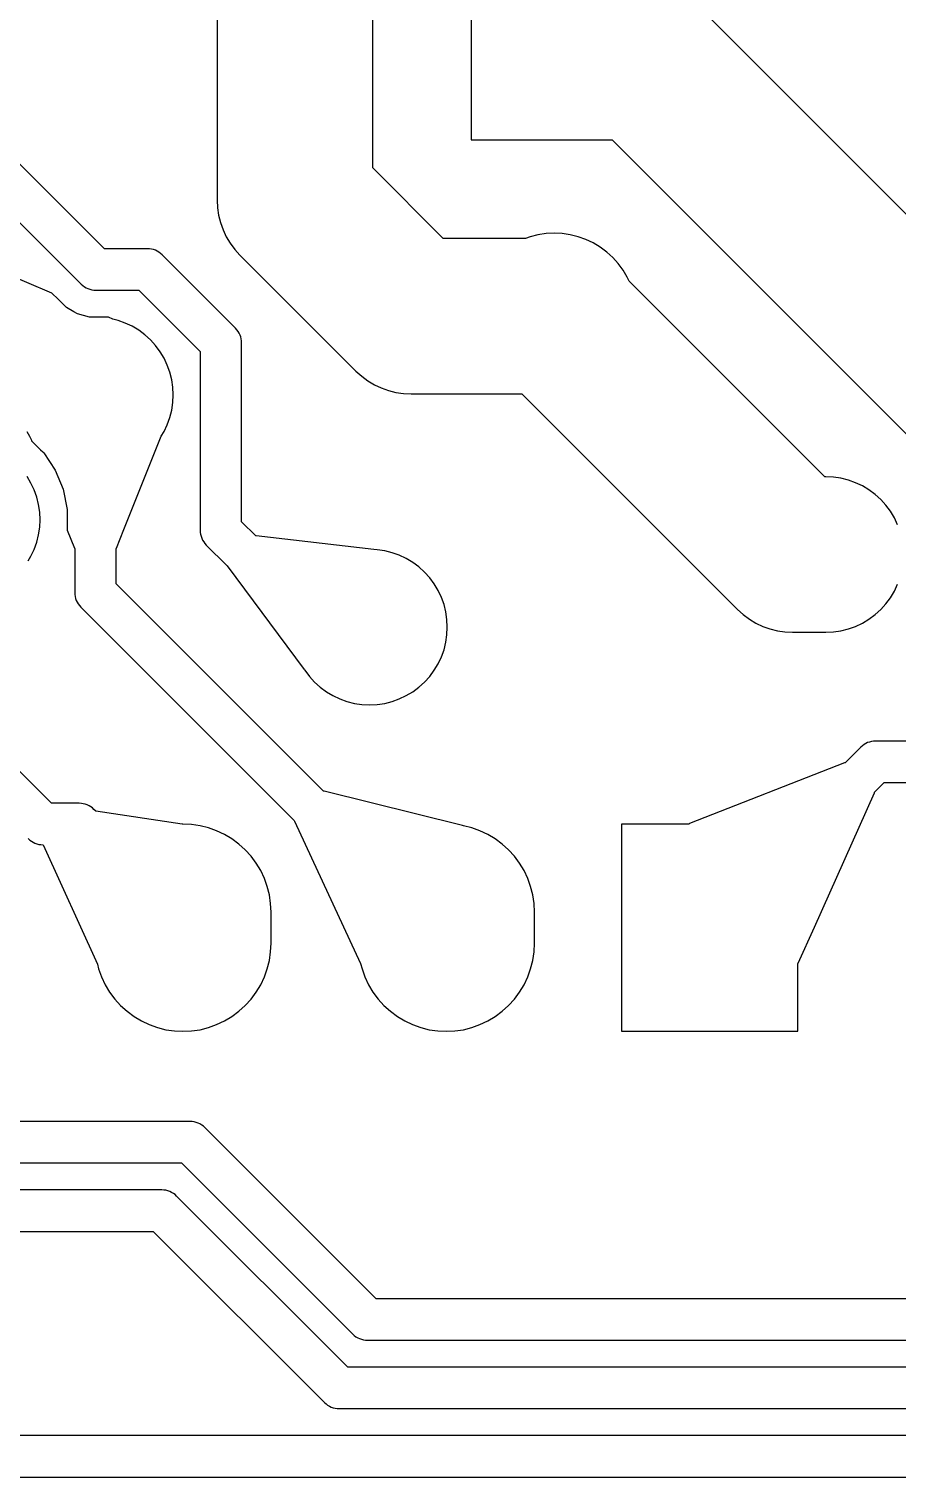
# Model space of a CAD drawing. Header units: metres. Extents: x 0.3 to 99.7, y 0.3 to 59.7.
# Drawn here: x 12.41 to 20.79, y 33.3 to 47.27 of the extents above; entities that cross this region are included whole.
import ezdxf

# ---------------------------------------------------------------- set-up
doc = ezdxf.new("R2010")
doc.units = ezdxf.units.M

msp = doc.modelspace()

# ---------------------------------------------------------------- linework, layer by layer
for points in [[(9.228, 48.5), (12.919, 44.809), (12.934, 44.796), (12.95, 44.784), (12.966, 44.774), (12.984, 44.766), (13.003, 44.759), (13.022, 44.754), (13.041, 44.751), (13.061, 44.75), (13.475, 44.75), (13.475, 44.75), (13.475, 44.75), (13.475, 44.75), (13.475, 44.75), (13.475, 44.75), (13.475, 44.75), (13.475, 44.75), (13.475, 44.75), (13.475, 44.75), (13.475, 44.75), (13.475, 44.75), (13.475, 44.75), (13.475, 44.75), (13.475, 44.75), (13.475, 44.75), (13.475, 44.75), (13.475, 44.75), (14.066, 44.159), (14.066, 44.159), (14.066, 44.159), (14.066, 44.159), (14.066, 44.159), (14.066, 44.159), (14.066, 44.159), (14.066, 44.159), (14.066, 44.159), (14.066, 44.159), (14.066, 44.159), (14.066, 44.159), (14.066, 44.159), (14.066, 44.159), (14.066, 44.159), (14.066, 44.159), (14.066, 44.159), (14.066, 44.159), (14.066, 42.434), (14.067, 42.414), (14.07, 42.395), (14.075, 42.376), (14.081, 42.357), (14.09, 42.339), (14.1, 42.323), (14.112, 42.307), (14.125, 42.292), (14.324, 42.093), (14.324, 42.093), (14.324, 42.093), (14.324, 42.093), (14.324, 42.093), (14.324, 42.093), (14.324, 42.093), (14.324, 42.093), (14.324, 42.093), (14.324, 42.093), (14.324, 42.093), (14.324, 42.093), (14.325, 42.09), (15.07, 41.092), (15.072, 41.091), (15.072, 41.091), (15.072, 41.091), (15.072, 41.091), (15.072, 41.091), (15.072, 41.091), (15.072, 41.091), (15.072, 41.091), (15.072, 41.091), (15.072, 41.091), (15.072, 41.091), (15.072, 41.091), (15.076, 41.083), (15.12, 41.024), (15.17, 40.97), (15.224, 40.92), (15.283, 40.876), (15.346, 40.839), (15.413, 40.807), (15.482, 40.782), (15.554, 40.764), (15.626, 40.754), (15.7, 40.75), (15.774, 40.754), (15.846, 40.764), (15.918, 40.782), (15.987, 40.807), (16.054, 40.839), (16.117, 40.876), (16.176, 40.92), (16.23, 40.97), (16.28, 41.024), (16.324, 41.083), (16.361, 41.146), (16.393, 41.213), (16.418, 41.282), (16.436, 41.354), (16.446, 41.426), (16.45, 41.5), (16.446, 41.574), (16.436, 41.646), (16.418, 41.718), (16.393, 41.787), (16.361, 41.854), (16.324, 41.917), (16.28, 41.976), (16.23, 42.03), (16.176, 42.08), (16.117, 42.124), (16.054, 42.161), (15.987, 42.193), (15.918, 42.218), (15.846, 42.236), (15.774, 42.246), (15.74, 42.248), (15.74, 42.248), (15.74, 42.248), (15.74, 42.248), (14.607, 42.381), (14.604, 42.379), (14.604, 42.379), (14.604, 42.379), (14.604, 42.379), (14.604, 42.379), (14.604, 42.379), (14.604, 42.379), (14.604, 42.379), (14.604, 42.379), (14.604, 42.379), (14.604, 42.379), (14.604, 42.379), (14.604, 42.379), (14.604, 42.379), (14.604, 42.379), (14.604, 42.379), (14.604, 42.379), (14.604, 42.379), (14.604, 42.379), (14.604, 42.379), (14.604, 42.379), (14.604, 42.379), (14.604, 42.379), (14.604, 42.379), (14.466, 42.517), (14.466, 42.517), (14.466, 42.517), (14.466, 42.517), (14.466, 42.517), (14.466, 42.517), (14.466, 42.517), (14.466, 42.517), (14.466, 42.517), (14.466, 42.517), (14.466, 42.517), (14.466, 42.517), (14.466, 42.517), (14.466, 42.517), (14.466, 42.517), (14.466, 42.517), (14.466, 42.517), (14.466, 42.517), (14.466, 44.242), (14.465, 44.261), (14.463, 44.281), (14.458, 44.3), (14.451, 44.318), (14.443, 44.336), (14.433, 44.353), (14.421, 44.369), (14.408, 44.383), (13.699, 45.092), (13.684, 45.105), (13.669, 45.117), (13.652, 45.127), (13.634, 45.135), (13.616, 45.142), (13.596, 45.147), (13.577, 45.15), (13.557, 45.151), (13.144, 45.151), (13.144, 45.151), (13.144, 45.151), (13.144, 45.151), (13.144, 45.151), (13.144, 45.151), (13.144, 45.151), (13.144, 45.151), (13.144, 45.151), (13.144, 45.151), (13.144, 45.151), (13.144, 45.151), (13.144, 45.151), (13.144, 45.151), (13.144, 45.151), (13.144, 45.151), (13.144, 45.151), (13.144, 45.151), (9.794, 48.5)], [(14.23, 47.88), (14.23, 45.62), (14.233, 45.546), (14.244, 45.474), (14.262, 45.402), (14.287, 45.333), (14.318, 45.266), (14.356, 45.203), (14.4, 45.144), (14.449, 45.089), (15.569, 43.969), (15.624, 43.92), (15.683, 43.876), (15.746, 43.838), (15.813, 43.807), (15.882, 43.782), (15.954, 43.764), (16.026, 43.753), (16.1, 43.75), (17.169, 43.75), (17.169, 43.75), (17.169, 43.75), (17.169, 43.75), (17.169, 43.75), (17.169, 43.75), (17.169, 43.75), (17.169, 43.75), (17.169, 43.75), (17.169, 43.75), (17.169, 43.75), (17.169, 43.75), (17.169, 43.75), (17.169, 43.75), (17.169, 43.75), (17.169, 43.75), (17.169, 43.75), (17.169, 43.75), (19.249, 41.669), (19.304, 41.62), (19.363, 41.576), (19.426, 41.538), (19.493, 41.507), (19.562, 41.482), (19.634, 41.464), (19.706, 41.453), (19.78, 41.45), (20.1, 41.45), (20.174, 41.453), (20.246, 41.464), (20.318, 41.482), (20.387, 41.507), (20.454, 41.538), (20.517, 41.576), (20.576, 41.62), (20.631, 41.669), (20.68, 41.724), (20.724, 41.783), (20.762, 41.846), (20.793, 41.913)], [(16.68, 47.8), (16.68, 46.2), (18.039, 46.2), (18.039, 46.2), (18.039, 46.2), (18.039, 46.2), (18.039, 46.2), (18.039, 46.2), (18.039, 46.2), (18.039, 46.2), (18.039, 46.2), (18.039, 46.2), (18.039, 46.2), (18.039, 46.2), (18.039, 46.2), (18.039, 46.2), (18.039, 46.2), (18.039, 46.2), (18.039, 46.2), (18.039, 46.2), (22.35, 41.889)], [(20.793, 42.487), (20.762, 42.554), (20.724, 42.617), (20.68, 42.676), (20.631, 42.731), (20.576, 42.78), (20.517, 42.824), (20.454, 42.862), (20.387, 42.893), (20.318, 42.918), (20.246, 42.936), (20.174, 42.947), (20.1, 42.95), (20.091, 42.95), (20.091, 42.95), (20.091, 42.95), (20.091, 42.95), (20.091, 42.95), (20.091, 42.95), (20.091, 42.95), (20.091, 42.95), (20.091, 42.95), (20.091, 42.95), (20.091, 42.95), (20.091, 42.95), (20.091, 42.95), (20.091, 42.95), (20.091, 42.95), (20.091, 42.95), (20.091, 42.95), (20.091, 42.95), (18.205, 44.836), (18.205, 44.836), (18.205, 44.836), (18.205, 44.836), (18.205, 44.836), (18.205, 44.836), (18.205, 44.836), (18.205, 44.836), (18.205, 44.836), (18.205, 44.836), (18.186, 44.877), (18.145, 44.944), (18.098, 45.008), (18.046, 45.066), (17.988, 45.118), (17.924, 45.165), (17.857, 45.206), (17.786, 45.239), (17.712, 45.266), (17.636, 45.285), (17.558, 45.296), (17.48, 45.3), (17.402, 45.296), (17.324, 45.285), (17.248, 45.266), (17.205, 45.25), (17.205, 45.25), (17.205, 45.25), (17.205, 45.25), (17.205, 45.25), (17.205, 45.25), (17.205, 45.25), (17.205, 45.25), (16.411, 45.25), (16.411, 45.25), (16.411, 45.25), (16.411, 45.25), (16.411, 45.25), (16.411, 45.25), (16.411, 45.25), (16.411, 45.25), (16.411, 45.25), (16.411, 45.25), (16.411, 45.25), (16.411, 45.25), (16.411, 45.25), (16.411, 45.25), (16.411, 45.25), (16.411, 45.25), (16.411, 45.25), (16.411, 45.25), (15.73, 45.931), (15.73, 45.931), (15.73, 45.931), (15.73, 45.931), (15.73, 45.931), (15.73, 45.931), (15.73, 45.931), (15.73, 45.931), (15.73, 45.931), (15.73, 45.931), (15.73, 45.931), (15.73, 45.931), (15.73, 45.931), (15.73, 45.931), (15.73, 45.931), (15.73, 45.931), (15.73, 45.931), (15.73, 45.931), (15.73, 47.569)], [(23.631, 42.731), (18.951, 47.41)], [(16.597, 39.585), (16.597, 39.585), (16.597, 39.585), (16.597, 39.585), (16.597, 39.585), (16.597, 39.585), (16.597, 39.585), (16.597, 39.585), (16.597, 39.585), (16.597, 39.585), (16.597, 39.585), (16.597, 39.585), (16.595, 39.586), (15.261, 39.917), (15.257, 39.916), (15.257, 39.916), (15.257, 39.916), (15.257, 39.916), (15.257, 39.916), (15.257, 39.916), (15.257, 39.916), (15.257, 39.916), (15.257, 39.916), (15.257, 39.916), (15.257, 39.916), (15.257, 39.916), (15.257, 39.916), (15.257, 39.916), (15.257, 39.916), (15.257, 39.916), (15.257, 39.916), (15.257, 39.916), (15.257, 39.916), (15.257, 39.916), (15.257, 39.916), (15.257, 39.916), (13.256, 41.917), (13.256, 41.917), (13.256, 41.917), (13.256, 41.917), (13.256, 41.917), (13.256, 41.917), (13.256, 41.917), (13.256, 41.917), (13.256, 41.917), (13.256, 41.917), (13.256, 41.917), (13.256, 41.917), (13.256, 41.917), (13.256, 41.917), (13.256, 41.917), (13.256, 41.917), (13.256, 41.917), (13.256, 41.917), (13.256, 42.258), (13.256, 42.258), (13.256, 42.258), (13.256, 42.258), (13.256, 42.258), (13.256, 42.258), (13.256, 42.258), (13.256, 42.258), (13.256, 42.258), (13.256, 42.258), (13.256, 42.258), (13.256, 42.258), (13.256, 42.258), (13.256, 42.258), (13.256, 42.258), (13.256, 42.258), (13.256, 42.258), (13.256, 42.258), (13.256, 42.258), (13.256, 42.258), (13.256, 42.258), (13.256, 42.258), (13.256, 42.258), (13.256, 42.258), (13.256, 42.258), (13.256, 42.258), (13.257, 42.258), (13.259, 42.262), (13.33, 42.44), (13.691, 43.343), (13.691, 43.343), (13.691, 43.343), (13.691, 43.343), (13.691, 43.343), (13.691, 43.343), (13.718, 43.387), (13.749, 43.453), (13.774, 43.523), (13.792, 43.594), (13.803, 43.667), (13.806, 43.74), (13.803, 43.814), (13.792, 43.887), (13.774, 43.958), (13.749, 44.027), (13.718, 44.094), (13.68, 44.157), (13.636, 44.216), (13.587, 44.271), (13.532, 44.32), (13.473, 44.364), (13.41, 44.402), (13.343, 44.433), (13.274, 44.458), (13.224, 44.471), (13.224, 44.471), (13.224, 44.471), (13.224, 44.471), (13.224, 44.471), (13.224, 44.471), (13.181, 44.489), (13.177, 44.49), (13.066, 44.49), (13.066, 44.49), (13.066, 44.49), (13.066, 44.49), (13.056, 44.49), (13.046, 44.49), (13.046, 44.49), (13.046, 44.49), (13.046, 44.49), (13, 44.49), (13, 44.49), (13, 44.49), (13, 44.49), (13, 44.49), (13, 44.49), (13, 44.49), (13, 44.49), (13, 44.49), (13, 44.49), (13, 44.49), (13, 44.49), (13, 44.49), (13, 44.49), (13, 44.49), (13, 44.49), (13, 44.49), (13, 44.49), (13, 44.49), (13, 44.49), (13, 44.49), (13, 44.49), (13, 44.49), (13, 44.49), (13, 44.49), (13, 44.49), (13, 44.49), (13, 44.49), (13, 44.49), (13, 44.49), (13, 44.49), (13, 44.49), (13, 44.49), (13, 44.49), (13, 44.49), (12.942, 44.506), (12.883, 44.521), (12.883, 44.521), (12.883, 44.521), (12.883, 44.521), (12.883, 44.521), (12.883, 44.521), (12.883, 44.521), (12.883, 44.521), (12.883, 44.521), (12.883, 44.521), (12.848, 44.541), (12.778, 44.582), (12.778, 44.582), (12.778, 44.582), (12.778, 44.582), (12.778, 44.582), (12.778, 44.582), (12.778, 44.582), (12.778, 44.582), (12.692, 44.668), (12.64, 44.72), (12.636, 44.723), (12.154, 44.929)], [(12.395, 43.387), (12.421, 43.343), (12.421, 43.343), (12.421, 43.343), (12.421, 43.343), (12.421, 43.343), (12.421, 43.343), (12.438, 43.302), (12.44, 43.298), (12.507, 43.231), (12.507, 43.231), (12.507, 43.231), (12.507, 43.231), (12.526, 43.21), (12.547, 43.191), (12.547, 43.191), (12.547, 43.191), (12.547, 43.191), (12.558, 43.18), (12.558, 43.18), (12.558, 43.18), (12.558, 43.18), (12.558, 43.18), (12.558, 43.18), (12.558, 43.18), (12.558, 43.18), (12.668, 43.015), (12.668, 43.015), (12.668, 43.015), (12.668, 43.015), (12.668, 43.015), (12.668, 43.015), (12.668, 43.015), (12.668, 43.015), (12.744, 42.831), (12.744, 42.831), (12.744, 42.831), (12.744, 42.831), (12.744, 42.831), (12.744, 42.831), (12.783, 42.636), (12.783, 42.636), (12.783, 42.636), (12.783, 42.636), (12.783, 42.636), (12.783, 42.636), (12.783, 42.44), (12.784, 42.435), (12.853, 42.262), (12.856, 42.259), (12.856, 42.259), (12.856, 42.259), (12.856, 42.259), (12.856, 42.259), (12.856, 42.259), (12.856, 42.259), (12.856, 42.259), (12.856, 42.259), (12.856, 42.259), (12.856, 42.259), (12.856, 42.259), (12.856, 42.259), (12.856, 42.259), (12.856, 42.259), (12.856, 42.259), (12.856, 42.259), (12.856, 42.259), (12.856, 41.834), (12.857, 41.814), (12.86, 41.795), (12.865, 41.776), (12.871, 41.757), (12.88, 41.739), (12.89, 41.723), (12.902, 41.707), (12.915, 41.692), (14.974, 39.633), (14.974, 39.633), (14.974, 39.633), (14.974, 39.633), (14.974, 39.633), (14.974, 39.633), (14.974, 39.633), (14.974, 39.633), (14.974, 39.633), (14.974, 39.633), (14.974, 39.633), (14.974, 39.633), (14.974, 39.633), (14.974, 39.633), (14.975, 39.628), (15.614, 38.254), (15.614, 38.254), (15.614, 38.254), (15.614, 38.254), (15.614, 38.254), (15.614, 38.254), (15.627, 38.203), (15.655, 38.125), (15.69, 38.049), (15.733, 37.978), (15.783, 37.911), (15.839, 37.849), (15.901, 37.793), (15.968, 37.743), (16.039, 37.7), (16.115, 37.665), (16.193, 37.637), (16.274, 37.616), (16.357, 37.604), (16.44, 37.6), (16.523, 37.604), (16.606, 37.616), (16.687, 37.637), (16.765, 37.665), (16.841, 37.7), (16.912, 37.743), (16.979, 37.793), (17.041, 37.849), (17.097, 37.911), (17.147, 37.978), (17.19, 38.049), (17.225, 38.125), (17.253, 38.203), (17.274, 38.284), (17.286, 38.367), (17.29, 38.45), (17.29, 38.75), (17.286, 38.833), (17.274, 38.916), (17.253, 38.997), (17.225, 39.075), (17.19, 39.151), (17.147, 39.222), (17.097, 39.289), (17.041, 39.351), (16.979, 39.407), (16.912, 39.457), (16.841, 39.5), (16.765, 39.535), (16.687, 39.563), (16.606, 39.584), (16.597, 39.585)], [(12.408, 42.139), (12.434, 42.183), (12.466, 42.249), (12.49, 42.318), (12.508, 42.39), (12.519, 42.463), (12.523, 42.536), (12.519, 42.61), (12.508, 42.683), (12.49, 42.754), (12.466, 42.823), (12.434, 42.89), (12.396, 42.953)], [(13.076, 38.248), (13.076, 38.248), (13.076, 38.248), (13.076, 38.248), (13.076, 38.248), (13.076, 38.248), (13.087, 38.203), (13.115, 38.125), (13.15, 38.049), (13.193, 37.978), (13.243, 37.911), (13.299, 37.849), (13.361, 37.793), (13.428, 37.743), (13.499, 37.7), (13.575, 37.665), (13.653, 37.637), (13.734, 37.616), (13.817, 37.604), (13.9, 37.6), (13.983, 37.604), (14.066, 37.616), (14.147, 37.637), (14.225, 37.665), (14.301, 37.7), (14.372, 37.743), (14.439, 37.793), (14.501, 37.849), (14.557, 37.911), (14.607, 37.978), (14.65, 38.049), (14.685, 38.125), (14.713, 38.203), (14.734, 38.284), (14.746, 38.367), (14.75, 38.45), (14.75, 38.75), (14.746, 38.833), (14.734, 38.916), (14.713, 38.997), (14.685, 39.075), (14.65, 39.151), (14.607, 39.222), (14.557, 39.289), (14.501, 39.351), (14.439, 39.407), (14.372, 39.457), (14.301, 39.5), (14.225, 39.535), (14.147, 39.563), (14.066, 39.584), (13.983, 39.596), (13.9, 39.6), (13.893, 39.6), (13.893, 39.6), (13.893, 39.6), (13.893, 39.6), (13.893, 39.6), (13.893, 39.6), (13.059, 39.724), (13.059, 39.724), (13.059, 39.724), (13.059, 39.724), (13.059, 39.724), (13.059, 39.724), (13.059, 39.724), (13.059, 39.724), (13.059, 39.724), (13.059, 39.724), (13.059, 39.724), (13.059, 39.724), (13.059, 39.724), (13.059, 39.724), (13.041, 39.741), (13.027, 39.755), (13.011, 39.766), (12.994, 39.776), (12.977, 39.785), (12.958, 39.791), (12.939, 39.796), (12.92, 39.799), (12.9, 39.8), (12.632, 39.8), (12.632, 39.8), (12.632, 39.8), (12.632, 39.8), (12.632, 39.8), (12.632, 39.8), (12.632, 39.8), (12.632, 39.8), (12.632, 39.8), (12.632, 39.8), (12.632, 39.8), (12.632, 39.8), (12.632, 39.8), (12.632, 39.8), (12.632, 39.8), (12.632, 39.8), (12.632, 39.8), (12.632, 39.8), (11.973, 40.46)], [(27.7, 40.4), (20.58, 40.4), (20.56, 40.399), (20.541, 40.396), (20.522, 40.391), (20.503, 40.385), (20.486, 40.376), (20.469, 40.366), (20.453, 40.355), (20.439, 40.341), (20.287, 40.19), (20.287, 40.19), (20.287, 40.19), (20.287, 40.19), (20.287, 40.19), (20.287, 40.19), (20.287, 40.19), (20.287, 40.19), (20.287, 40.19), (20.287, 40.19), (20.287, 40.19), (20.287, 40.19), (20.287, 40.19), (20.287, 40.19), (20.287, 40.19), (20.287, 40.19), (20.287, 40.19), (20.287, 40.19), (20.287, 40.19), (20.287, 40.19), (20.287, 40.19), (20.287, 40.19), (20.287, 40.19), (20.287, 40.19), (20.287, 40.19), (20.287, 40.19), (20.287, 40.19), (20.282, 40.19), (18.787, 39.604), (18.783, 39.6), (18.783, 39.6), (18.783, 39.6), (18.783, 39.6), (18.783, 39.6), (18.783, 39.6), (18.783, 39.6), (18.783, 39.6), (18.783, 39.6), (18.783, 39.6), (18.783, 39.6), (18.783, 39.6), (18.783, 39.6), (18.783, 39.6), (18.783, 39.6), (18.783, 39.6), (18.783, 39.6), (18.783, 39.6), (18.13, 39.6), (18.13, 37.6), (19.83, 37.6), (19.83, 38.254), (19.83, 38.254), (19.83, 38.254), (19.83, 38.254), (19.83, 38.254), (19.83, 38.254), (19.83, 38.254), (19.83, 38.254), (19.83, 38.254), (19.83, 38.254), (19.83, 38.254), (19.83, 38.254), (19.83, 38.254), (19.83, 38.254), (19.83, 38.254), (19.83, 38.254), (19.83, 38.254), (19.83, 38.254), (19.835, 38.258), (19.99, 38.605), (20.569, 39.902), (20.569, 39.906), (20.569, 39.906), (20.569, 39.906), (20.569, 39.906), (20.569, 39.906), (20.569, 39.906), (20.569, 39.906), (20.569, 39.906), (20.569, 39.906), (20.569, 39.906), (20.569, 39.906), (20.569, 39.906), (20.569, 39.906), (20.569, 39.906), (20.569, 39.906), (20.569, 39.906), (20.569, 39.906), (20.569, 39.906), (20.663, 40), (20.663, 40), (20.663, 40), (20.663, 40), (20.663, 40), (20.663, 40), (20.663, 40), (20.663, 40), (20.663, 40), (20.663, 40), (20.663, 40), (20.663, 40), (20.663, 40), (20.663, 40), (20.663, 40), (20.663, 40), (20.663, 40), (20.663, 40), (27.617, 40)], [(12.408, 39.459), (12.423, 39.445), (12.438, 39.434), (12.455, 39.424), (12.473, 39.415), (12.491, 39.409), (12.51, 39.404), (12.53, 39.401), (12.549, 39.4), (12.55, 39.4), (12.55, 39.4), (12.55, 39.4), (12.55, 39.4), (12.55, 39.4), (12.55, 39.4), (12.55, 39.4), (12.55, 39.4), (12.55, 39.4), (12.55, 39.4), (12.55, 39.4), (12.55, 39.4), (12.55, 39.4), (12.55, 39.4), (12.55, 39.4), (12.55, 39.4), (12.55, 39.4), (12.55, 39.4), (12.55, 39.4), (12.55, 39.4), (12.55, 39.4), (12.55, 39.4), (12.55, 39.4), (12.55, 39.4), (12.55, 39.4), (12.55, 39.4), (12.55, 39.4), (12.55, 39.4), (12.55, 39.4), (12.55, 39.4), (12.551, 39.398), (13.076, 38.248)], [(43.347, 35.02), (15.763, 35.02), (15.763, 35.02), (15.763, 35.02), (15.763, 35.02), (15.763, 35.02), (15.763, 35.02), (15.763, 35.02), (15.763, 35.02), (15.763, 35.02), (15.763, 35.02), (15.763, 35.02), (15.763, 35.02), (15.763, 35.02), (15.763, 35.02), (15.763, 35.02), (15.763, 35.02), (15.763, 35.02), (15.763, 35.02), (14.111, 36.671), (14.097, 36.685), (14.081, 36.696), (14.064, 36.706), (14.047, 36.715), (14.028, 36.721), (14.009, 36.726), (13.99, 36.729), (13.97, 36.73), (5.893, 36.73)], [(5.81, 36.33), (13.887, 36.33), (13.887, 36.33), (13.887, 36.33), (13.887, 36.33), (13.887, 36.33), (13.887, 36.33), (13.887, 36.33), (13.887, 36.33), (13.887, 36.33), (13.887, 36.33), (13.887, 36.33), (13.887, 36.33), (13.887, 36.33), (13.887, 36.33), (13.887, 36.33), (13.887, 36.33), (13.887, 36.33), (13.887, 36.33), (15.539, 34.679), (15.553, 34.665), (15.569, 34.654), (15.586, 34.644), (15.603, 34.635), (15.622, 34.629), (15.641, 34.624), (15.66, 34.621), (15.68, 34.62), (43.264, 34.62)], [(43.073, 34.36), (15.49, 34.36), (15.49, 34.36), (15.49, 34.36), (15.49, 34.36), (15.49, 34.36), (15.49, 34.36), (15.49, 34.36), (15.49, 34.36), (15.49, 34.36), (15.49, 34.36), (15.49, 34.36), (15.49, 34.36), (15.49, 34.36), (15.49, 34.36), (15.49, 34.36), (15.49, 34.36), (15.49, 34.36), (15.49, 34.36), (13.838, 36.011), (13.824, 36.025), (13.808, 36.036), (13.791, 36.046), (13.773, 36.055), (13.755, 36.061), (13.736, 36.066), (13.716, 36.069), (13.697, 36.07), (4.233, 36.07)], [(4.15, 35.67), (13.614, 35.67), (13.614, 35.67), (13.614, 35.67), (13.614, 35.67), (13.614, 35.67), (13.614, 35.67), (13.614, 35.67), (13.614, 35.67), (13.614, 35.67), (13.614, 35.67), (13.614, 35.67), (13.614, 35.67), (13.614, 35.67), (13.614, 35.67), (13.614, 35.67), (13.614, 35.67), (13.614, 35.67), (13.614, 35.67), (15.265, 34.019), (15.28, 34.005), (15.295, 33.994), (15.312, 33.984), (15.33, 33.975), (15.349, 33.969), (15.368, 33.964), (15.387, 33.961), (15.407, 33.96), (42.99, 33.96)], [(42.8, 33.7), (10.643, 33.7)], [(10.56, 33.3), (42.717, 33.3)]]:
    msp.add_lwpolyline(points)

doc.saveas('drawing.dxf')
